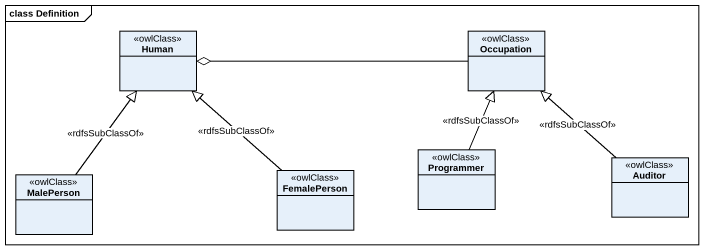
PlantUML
@startuml
mainframe class Definition
hide circle
hide empty members
class Human <<owlClass>>
class Occupation <<owlClass>>
class Programmer <<owlClass>>
class Auditor <<owlClass>>
class MalePerson <<owlClass>>
class FemalePerson <<owlClass>>
Occupation -left-o Human
Programmer -up-|> Occupation : <<rdfsSubClassOf>>
Auditor -up-|> Occupation : <<rdfsSubClassOf>>
MalePerson -up-|> Human : <<rdfsSubClassOf>>
FemalePerson -up-|> Human : <<rdfsSubClassOf>>
@enduml
